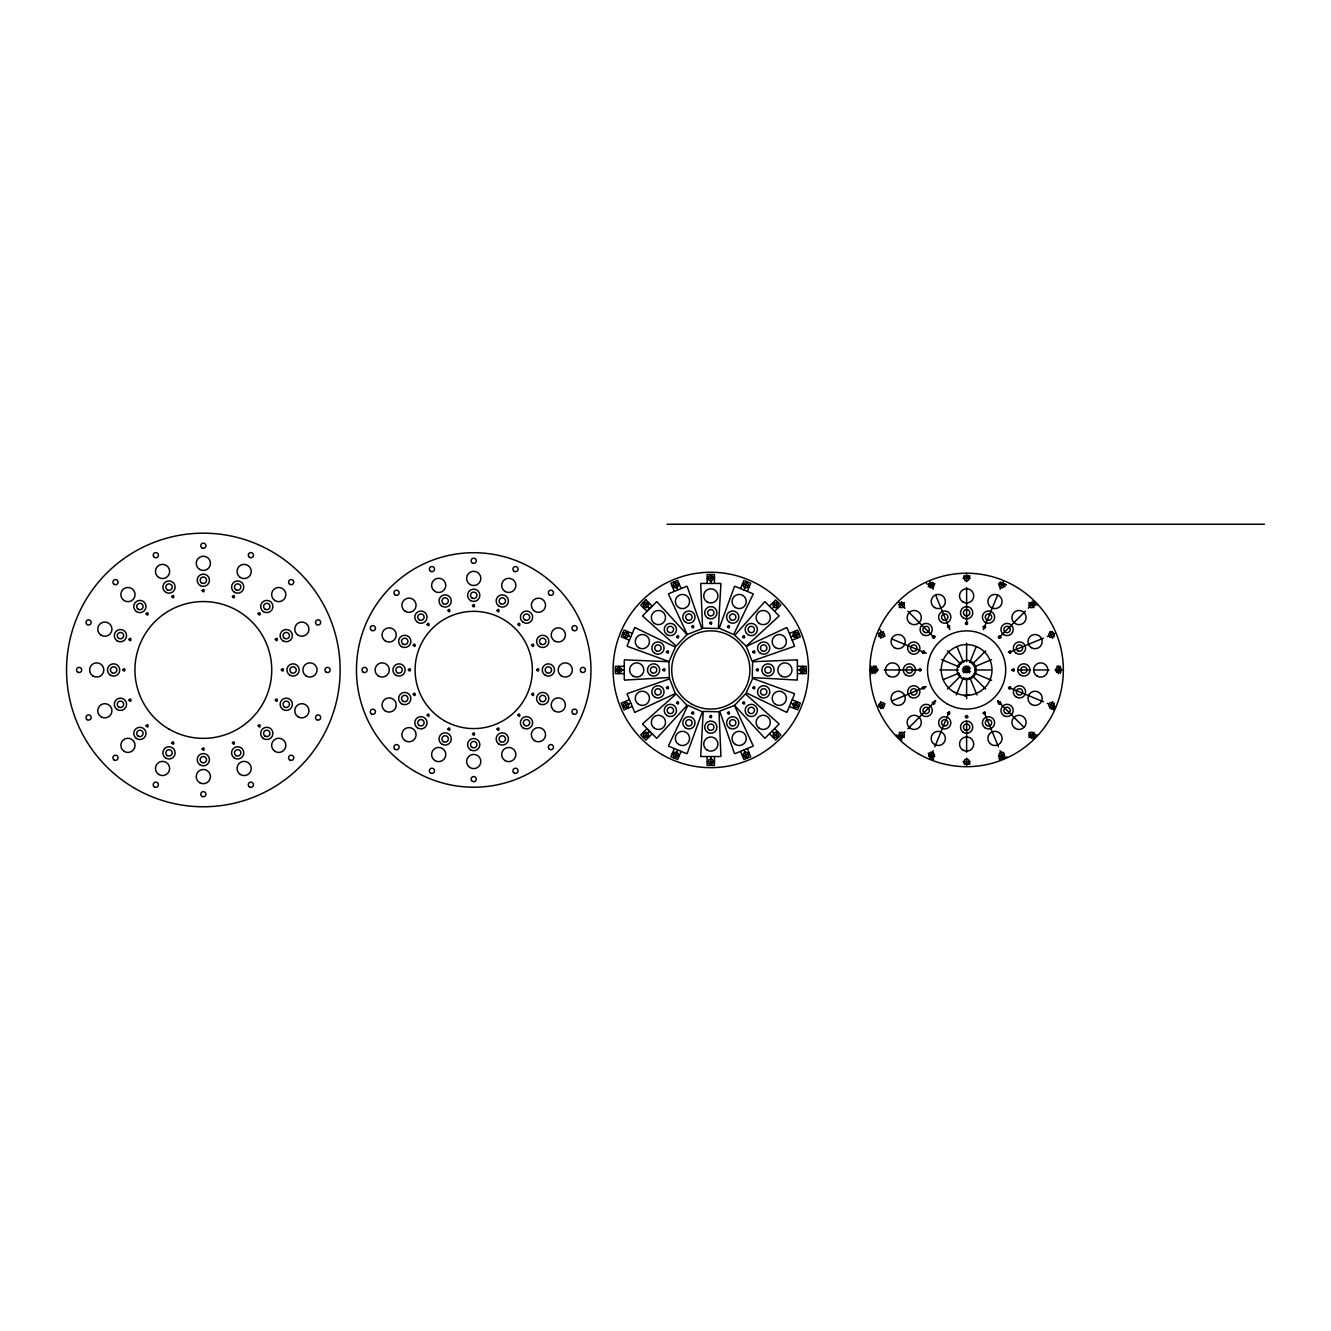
<?xml version="1.0" encoding="UTF-8"?>
<svg xmlns="http://www.w3.org/2000/svg" width="1331" height="1331" viewBox="0 0 1331 1331"><rect width="100%" height="100%" fill="white"/><g stroke="black" fill="none" stroke-linecap="round" stroke-linejoin="round"><path stroke-width="1.5" d="M872.803 667.546L872.82 672.87M627.101 694.017L634.621 712.135M1060.424 672.87L1060.441 667.546M700.705 755.991L703.25 711.403L719.039 711.819L720.92 755.991M720.92 583.926L718.374 628.531L702.602 628.116L700.705 583.926M794.524 645.868L787.037 627.799M934.811 700.772L935.011 701.72M642.69 615.704L656.549 601.828M778.951 724.214L765.142 738.073M1010.911 652.556L1010.911 651.624M734.396 586.605L719.239 628.215L733.647 634.571L753.08 594.341M687.229 753.313L702.385 711.769L687.977 705.347L668.545 745.576M1054.235 703.617L1052.172 708.541M879.192 635.869L881.072 631.376M624.688 638.248L627.483 631.493M674.251 748.671L670.924 756.74L677.662 759.535L681.006 751.466M740.618 588.452L743.962 580.399L750.717 583.194L747.373 591.263M674.285 758.138L677.629 750.068M743.996 589.866L747.34 581.797M794.141 708.425L796.936 701.687M880.506 638.248L883.302 631.493M933.214 750.617L930.036 758.287L933.63 759.785M934.811 746.774L949.119 712.201M956.29 694.932L963.444 677.645M965.824 671.889L968.219 666.116M969.8 662.289L976.172 646.916M983.326 629.63L997.634 595.073M1000.03 589.317L1003.208 581.63M1049.943 708.425L1052.738 701.687M1053.403 709.856L1054.801 706.478M985.522 627.483L985.506 626.102M624.272 660.159L624.272 679.775M797.352 679.775L797.369 660.176M634.621 627.783L627.101 645.901M668.628 593.759L686.763 586.256M752.98 746.192L734.978 753.679M764.493 601.978L734.762 635.32L746.225 646.184L778.801 616.27M657.131 737.94L687.029 705.363L676.165 693.917L642.84 723.648M1035.002 734.23L1031.242 738.023M899.24 604.64L901.653 602.244M643.389 607.701L648.546 602.527M769.534 606.071L775.707 599.898L780.881 605.056L774.709 611.245M643.322 737.441L649.511 731.268M772.13 608.65L778.302 602.477M899.19 607.701L904.365 602.527M773.078 737.391L778.236 732.216M899.024 737.574L904.897 731.684M907.842 728.756L935.76 700.821M947.522 689.075L960.749 675.849M963.677 672.904L969.567 667.031M972.495 664.086L985.722 650.859M998.949 637.632L1025.402 611.179M1028.347 608.234L1034.22 602.361M1028.88 737.391L1034.054 732.216M1032.856 738.938L1036.965 734.828M787.037 712.118L794.524 694.083M919.355 668.861L921.119 670.225L920.486 668.861M701.004 583.427L720.62 583.427M720.587 756.524L701.088 756.54M786.421 627.7L746.292 646.4L751.998 661.091L794.158 646.384M635.203 712.218L675.299 693.567L669.643 678.843L627.467 693.551M928.489 584.209L932.964 582.362M1004.306 755.908L998.915 758.071A93.852 93.852 0 0 0 1004.639 755.758M672.338 586.638L679.093 583.843M629.313 699.773L621.244 703.101L624.039 709.856L632.109 706.511M789.516 633.406L797.585 630.062L800.38 636.817L792.311 640.161M622.642 706.478L630.711 703.151M790.913 636.784L798.983 633.44M928.156 586.638L934.911 583.843M742.532 756.091L749.286 753.296M878.294 706.545L884.982 703.783M891.737 700.988L926.293 686.663M943.579 679.509L958.936 673.137M962.779 671.556L970.465 668.378M974.309 666.781L991.578 659.627M1008.865 652.456L1043.437 638.148M1047.264 636.551L1054.951 633.373M998.333 756.091L1003.408 753.995M1006.802 756.807L999.631 759.785L999.265 758.92M734.862 586.256L752.997 593.759M686.663 753.679L668.661 746.192M796.853 659.86L752.664 661.74L752.248 677.529L796.853 680.074M624.788 680.074L669.377 677.529L668.911 661.723L624.788 659.86M969.534 763.761L964.21 763.778M964.21 576.14L969.534 576.157M667.031 524.248L1264.45 524.248M707.16 578.253L714.464 578.253M962.962 578.253L970.282 578.253M624.106 666.315L615.371 666.315L615.371 673.619L624.106 673.619M797.519 666.315L806.253 666.315L806.253 673.619L797.519 673.619M872.936 666.315L876.43 666.315M1056.814 666.315L1060.308 666.315M615.371 669.959L624.106 669.959M797.519 669.959L806.253 669.959M869.892 669.959L878.244 669.959M884.3 669.959L921.351 669.959M939.869 669.959L958.387 669.959M962.513 669.959L968.685 669.959M974.858 669.959L991.312 669.959M1018.082 669.959L1030.427 669.959M1034.536 669.959L1048.944 669.959M1055.001 669.959L1062.055 669.959M707.16 761.665L714.464 761.665M962.962 761.665L970.282 761.665M997.618 701.853L998.45 700.821M765.075 601.828L778.951 615.704M656.532 738.089L642.69 724.214M794.158 693.551L752.68 678.394L746.209 692.802L786.421 712.218M627.467 646.384L669.011 661.54L675.416 647.116L635.203 627.7M933.88 757.905L928.489 755.709A93.852 93.852 0 0 0 933.33 757.705M1000.28 582.362L1005.654 584.608M998.333 583.843L1005.088 586.638M879.774 629.779L880.64 630.145M878.294 633.373L884.982 636.151M891.737 638.947L926.293 653.255M941.666 659.627L958.936 666.781M962.779 668.378L970.465 671.556M974.309 673.137L991.578 680.307M1008.865 687.462L1043.437 701.77M1047.264 703.367L1054.951 706.545M742.532 583.843L749.286 586.638M928.156 753.296L934.911 756.091M632.109 633.406L624.039 630.062L621.244 636.817L629.313 640.161M792.311 699.773L800.38 703.101L797.585 709.856L789.516 706.511M622.642 633.44L630.711 636.784M790.913 703.151L798.983 706.478M672.338 753.296L679.093 756.091M934.329 635.952L934.828 637.017L934.545 636.151M778.801 723.648L745.46 693.917L734.596 705.363L764.493 737.94M642.84 616.27L676.165 646.001L687.062 634.621L657.131 601.978M902.002 738.023L899.24 735.278M1031.592 602.244L1035.002 605.688M1032.856 600.98L1036.965 605.106M1028.88 602.527L1034.054 607.701M899.024 602.361L904.897 608.234M907.842 611.179L934.295 637.632M947.522 650.859L960.749 664.086M963.677 667.031L969.567 672.904M972.495 675.849L985.722 689.075M997.485 700.821L1023.938 727.275M1029.113 732.449L1034.22 737.574M773.078 602.527L778.236 607.701M899.19 732.216L904.365 737.391M896.279 734.828L901.769 740.319M774.709 728.689L780.881 734.862L775.707 740.036L769.534 733.863M643.322 602.477L649.511 608.65M772.13 731.268L778.302 737.441M643.389 732.216L648.546 737.391M753.08 745.576L734.429 705.48L719.688 711.137L734.396 753.313M668.545 594.341L687.212 634.438L701.936 628.781L687.229 586.605M881.072 708.541L879.192 704.066M1049.943 631.493L1052.738 638.248M930.036 581.63L933.214 589.317M935.61 595.073L949.918 629.63M957.072 646.916L963.444 662.289M965.025 666.116L967.421 671.889M969.8 677.645L976.971 694.932M984.125 712.201L998.433 746.774M1000.03 750.617L1003.208 758.287M926.443 583.111L926.809 583.976M880.506 701.687L883.302 708.425M794.141 631.493L796.936 638.248M681.006 588.452L677.662 580.399L670.924 583.194L674.251 591.263M747.373 748.671L750.717 756.74L743.962 759.535L740.618 751.466M674.285 581.797L677.629 589.866M743.996 750.068L747.34 758.138M624.688 701.687L627.483 708.425M1053.886 635.419L1052.172 631.376A93.852 93.852 0 0 1 1053.886 635.419L1054.402 636.767M1058.328 666.315L1058.328 673.619M966.622 573.228L966.622 581.597M966.622 587.42L966.622 624.688M966.622 643.206L966.622 661.723M966.622 665.849L966.622 672.022M966.622 680.257L966.622 698.792M966.622 721.419L966.622 752.281M966.622 758.337L966.622 765.392M874.916 666.315L874.916 673.619M871.189 668.129L871.189 671.789M871.006 666.082L871.006 673.852M802.526 666.315L802.526 673.619M714.464 583.261L714.464 574.526L707.16 574.526L707.16 583.261M714.464 756.674L714.464 765.392L707.16 765.392L707.16 756.674M710.821 574.526L710.821 583.261M710.821 756.674L710.821 765.392M619.115 666.315L619.115 673.619M1060.424 667.147A93.852 93.852 0 0 1 1060.408 673.336M1054.368 703.25A93.852 93.852 0 0 1 1051.773 709.44M1034.952 734.296A93.852 93.852 0 0 1 1031.409 737.873M970 763.744A93.852 93.852 0 0 1 964.409 763.778M902.285 738.289A93.852 93.852 0 0 1 898.724 734.745M881.039 708.458A93.852 93.852 0 0 1 879.358 704.515M872.837 673.336A93.852 93.852 0 0 1 872.803 667.746M878.876 636.667A93.852 93.852 0 0 1 880.823 631.942M899.457 604.407A93.852 93.852 0 0 1 901.836 602.061M928.123 584.376A93.852 93.852 0 0 1 932.083 582.712M963.81 576.157A93.852 93.852 0 0 1 970 576.173M999.914 582.213A93.852 93.852 0 0 1 1006.352 584.941M1032.174 602.793A93.852 93.852 0 0 1 1034.52 605.189M969.65 661.856A8.652 8.652 0 0 1 974.725 672.987A8.652 8.652 0 0 1 963.594 678.078M960.5 676.081A8.652 8.652 0 0 1 958.52 672.987M958.32 667.53A8.652 8.652 0 0 1 964.176 661.657M922.25 687.728C923.165 690.589 927.008 686.879 922.566 688.676C922.25 685.482 926.975 687.129 922.25 687.728M947.522 626.701C949.136 628.947 951.399 627.134 947.556 627.117C948.753 624.439 951.715 626.651 947.539 626.585M983.276 713.017C984.89 715.246 987.153 713.433 983.31 713.416C984.507 710.754 987.486 713 983.293 712.884M1008.549 651.99L1010.545 653.055L1008.549 652.223L1010.362 651.009L1008.549 651.99M122.885 669.876C125.846 673.985 125.33 665.683 122.901 669.792M146.094 613.857C148.822 618.066 148.673 609.698 146.094 613.857M146.094 725.894C149.205 729.937 148.34 721.568 146.094 725.894M202.112 590.648C204.891 594.807 204.691 586.505 202.129 590.565M202.112 749.103C205.107 753.196 204.492 744.911 202.129 749.02M258.131 613.857C261.142 617.95 260.477 609.565 258.131 613.857M258.131 725.894C261.026 729.97 260.51 721.901 258.164 725.728M281.34 669.876C284.302 673.985 283.736 665.7 281.357 669.792M408.334 669.876C411.163 673.968 411.013 665.733 408.351 669.792M427.135 624.505C430.246 628.598 429.098 620.279 427.135 624.505M427.135 715.246C430.096 719.322 429.381 711.137 427.135 715.146M472.488 605.721C475.283 609.897 475.034 601.446 472.488 605.721M472.488 734.03C475.084 738.289 475.35 729.771 472.488 734.03M517.859 624.505C521.12 628.465 519.872 620.246 517.859 624.505M517.859 715.246C520.887 719.339 520.105 711.037 517.859 715.146M536.643 669.876C539.321 674.002 539.537 665.799 536.659 669.792M662.871 669.876C665.633 673.985 665.7 665.683 662.888 669.792M676.564 636.85C679.06 641.043 679.642 632.724 676.564 636.767M676.564 702.901C679.775 706.861 678.694 698.609 676.564 702.901M709.589 623.174C712.384 627.217 712.318 619.131 709.606 622.991M709.589 716.577C712.218 720.836 712.335 712.318 709.589 716.577M742.615 636.85C745.543 640.96 744.944 632.707 742.615 636.767M742.615 702.901C745.476 707.027 744.927 698.842 742.615 702.901M756.291 669.876C759.119 673.968 758.986 665.75 756.307 669.792M918.689 669.876C921.601 672.288 920.187 670.475 918.689 669.792M932.365 636.85L933.513 638.165L934.811 637.116L932.615 637.665L933.763 635.719L932.382 636.767M932.365 702.901C933.464 705.796 937.091 701.703 932.815 703.933C931.683 700.672 937.423 702.136 932.365 702.868M965.391 623.174C966.572 625.77 969.933 622.592 965.674 624.023C965.258 620.762 970.332 622.775 965.424 622.991M965.391 716.577C966.123 720.437 969.317 714.115 967.404 717.625C962.113 717.143 970.648 713.532 965.391 716.56M998.416 636.85C998.915 640.527 1002.26 634.854 1000.579 637.749C994.773 637.532 1004.007 633.839 998.433 636.767M998.416 702.901C999.282 706.778 1002.592 700.189 1000.147 704.116C995.255 702.835 1003.907 700.189 998.433 702.868M1012.109 669.876C1013.44 672.438 1016.535 669.493 1012.242 670.525C1012.725 667.447 1016.734 669.693 1012.109 669.792M922.25 651.94C922.716 655.401 927.075 650.177 923.248 653.305C920.32 650.243 927.907 650.709 922.25 651.94M947.522 712.967C948.487 715.812 952.214 712.168 947.888 713.998C947.04 710.687 952.613 712.518 947.539 712.85M983.276 626.668L983.942 627.916L985.389 627.666L983.31 627.117L985.04 625.703L983.293 626.552M1008.549 687.694C1009.397 690.589 1013.324 686.946 1008.881 688.676C1008.482 685.432 1013.39 687.212 1008.549 687.694M128.924 639.512C131.719 643.705 131.536 635.419 128.941 639.429M128.924 700.156C131.686 704.365 131.619 695.963 128.924 700.156M171.799 596.637C174.81 600.747 174.111 592.461 171.799 596.637M171.799 743.031C174.81 747.14 174.111 738.855 171.799 743.031M232.443 596.637C235.304 600.863 234.788 592.461 232.443 596.637M232.443 743.031C235.337 747.257 234.722 738.855 232.443 743.031M275.317 639.512C278.029 643.705 278.096 635.419 275.334 639.429M275.317 700.156C278.246 704.332 277.713 696.013 275.317 700.156M413.226 645.285C416.104 649.495 415.538 641.076 413.226 645.285M413.226 694.383C416.187 698.559 415.455 690.09 413.226 694.383M447.948 610.563C450.876 614.772 450.128 606.337 447.948 610.563M447.948 729.105C450.876 733.314 450.128 724.879 447.948 729.105M497.045 610.563C500.023 614.706 499.291 606.42 497.045 610.563M497.045 729.105C500.023 733.248 499.291 724.962 497.045 729.105M531.768 645.285C534.646 649.495 534.08 641.076 531.768 645.285M531.768 694.383C534.729 698.559 533.997 690.09 531.768 694.383M666.432 651.957C669.16 656.166 669.21 647.731 666.432 651.957M666.432 687.711C669.094 691.92 669.26 683.585 666.432 687.711M691.721 626.685C694.599 630.827 694.083 622.559 691.721 626.585M691.721 712.983C694.599 717.143 694.083 708.857 691.721 712.9M727.458 626.685C730.17 630.877 730.087 622.625 727.475 626.585M727.458 712.983C730.17 717.176 730.087 708.941 727.475 712.9M752.747 651.957C755.476 656.166 755.526 647.731 752.747 651.957M752.747 687.711C755.409 691.92 755.559 683.585 752.747 687.711M645.918 599.898L640.743 605.056L646.916 611.245L652.09 606.071L645.918 599.898M646.916 728.689L640.743 734.862L645.918 740.036L652.09 733.863L646.916 728.689M968.635 694.965L964.609 695.73L968.635 694.965M918.257 753.729A96.73 96.73 0 0 0 1063.353 669.959A96.73 96.73 0 0 0 918.257 586.189A96.73 96.73 0 0 0 918.257 753.729M1004.007 715.745A6.156 6.156 0 0 0 1013.24 710.421A6.156 6.156 0 0 0 1004.007 705.081A6.156 6.156 0 0 0 1004.007 715.745M1015.037 728.257A7.121 7.121 0 0 0 1026.118 722.866A7.121 7.121 0 0 0 1015.902 715.962A7.121 7.121 0 0 0 1015.037 728.257M1030.177 737.058A2.595 2.595 0 0 0 1034.071 734.812A2.595 2.595 0 0 0 1030.177 732.566A2.595 2.595 0 0 0 1030.177 737.058M1005.271 713.083A3.211 3.211 0 0 0 1010.279 710.654A3.211 3.211 0 0 0 1005.67 707.526A3.211 3.211 0 0 0 1005.271 713.083M1016.318 697.145A6.156 6.156 0 0 0 1025.635 691.954A6.156 6.156 0 0 0 1016.485 686.48A6.156 6.156 0 0 0 1016.318 697.145M1031.425 704.432A7.121 7.121 0 0 0 1042.19 698.426A7.121 7.121 0 0 0 1031.625 692.103A7.121 7.121 0 0 0 1031.425 704.432M1050.009 707.277A2.595 2.595 0 0 0 1053.936 705.097A2.595 2.595 0 0 0 1050.092 702.785A2.595 2.595 0 0 0 1050.009 707.277M1017.832 694.616A3.211 3.211 0 0 0 1022.69 691.904A3.211 3.211 0 0 0 1017.916 689.059A3.211 3.211 0 0 0 1017.832 694.616M1020.761 675.299A6.156 6.156 0 0 0 1029.994 669.959A6.156 6.156 0 0 0 1020.761 664.635A6.156 6.156 0 0 0 1020.761 675.299M1037.165 676.131A7.121 7.121 0 0 0 1047.846 669.959A7.121 7.121 0 0 0 1037.165 663.803A7.121 7.121 0 0 0 1037.165 676.131M1057.03 672.205A2.595 2.595 0 0 0 1060.923 669.959A2.595 2.595 0 0 0 1057.03 667.713A2.595 2.595 0 0 0 1057.03 672.205M1022.225 672.737A3.211 3.211 0 0 0 1027.05 669.959A3.211 3.211 0 0 0 1022.225 667.18A3.211 3.211 0 0 0 1022.225 672.737M1016.218 653.288A6.156 6.156 0 0 0 1025.635 648.28A6.156 6.156 0 0 0 1016.601 642.623A6.156 6.156 0 0 0 1016.218 653.288M1031.309 647.631A7.121 7.121 0 0 0 1042.19 641.858A7.121 7.121 0 0 0 1031.741 635.32A7.121 7.121 0 0 0 1031.309 647.631M1049.976 637.067A2.595 2.595 0 0 0 1053.936 634.954A2.595 2.595 0 0 0 1050.126 632.574A2.595 2.595 0 0 0 1049.976 637.067M1017.782 650.792A3.211 3.211 0 0 0 1022.69 648.18A3.211 3.211 0 0 0 1017.982 645.236A3.211 3.211 0 0 0 1017.782 650.792M1003.624 634.604A6.156 6.156 0 0 0 1013.224 629.946A6.156 6.156 0 0 0 1004.389 623.973A6.156 6.156 0 0 0 1003.624 634.604M1015.037 623.457A7.121 7.121 0 0 0 1026.118 618.066A7.121 7.121 0 0 0 1015.902 611.162A7.121 7.121 0 0 0 1015.037 623.457M1030.011 607.269A2.595 2.595 0 0 0 1034.054 605.306A2.595 2.595 0 0 0 1030.327 602.777A2.595 2.595 0 0 0 1030.011 607.269M1005.271 632.158A3.211 3.211 0 0 0 1010.279 629.729A3.211 3.211 0 0 0 1005.67 626.618A3.211 3.211 0 0 0 1005.271 632.158M941.466 622.326A6.156 6.156 0 0 0 950.883 617.318A6.156 6.156 0 0 0 941.849 611.661A6.156 6.156 0 0 0 941.466 622.326M934.495 607.535A7.121 7.121 0 0 0 945.376 601.762A7.121 7.121 0 0 0 934.928 595.223A7.121 7.121 0 0 0 934.495 607.535M930.153 587.437A2.595 2.595 0 0 0 934.129 585.324A2.595 2.595 0 0 0 930.319 582.945A2.595 2.595 0 0 0 930.153 587.437M943.03 619.83A3.211 3.211 0 0 0 947.938 617.218A3.211 3.211 0 0 0 943.23 614.273A3.211 3.211 0 0 0 943.03 619.83M922.716 634.604A6.156 6.156 0 0 0 932.299 629.946A6.156 6.156 0 0 0 923.481 623.973A6.156 6.156 0 0 0 922.716 634.604M910.238 623.457A7.121 7.121 0 0 0 921.318 618.066A7.121 7.121 0 0 0 911.119 611.162A7.121 7.121 0 0 0 910.238 623.457M900.322 607.269A2.595 2.595 0 0 0 904.365 605.306A2.595 2.595 0 0 0 900.638 602.777A2.595 2.595 0 0 0 900.322 607.269M924.563 632.292A3.211 3.211 0 0 0 929.371 629.513A3.211 3.211 0 0 0 924.563 626.718A3.211 3.211 0 0 0 924.563 632.292M910.604 653.355A6.156 6.156 0 0 0 919.921 648.164A6.156 6.156 0 0 0 910.77 642.69A6.156 6.156 0 0 0 910.604 653.355M894.515 647.715A7.121 7.121 0 0 0 905.28 641.725A7.121 7.121 0 0 0 894.698 635.386A7.121 7.121 0 0 0 894.515 647.715M880.556 637.1A2.595 2.595 0 0 0 884.499 634.904A2.595 2.595 0 0 0 880.64 632.608A2.595 2.595 0 0 0 880.556 637.1M912.118 650.826A3.211 3.211 0 0 0 916.976 648.114A3.211 3.211 0 0 0 912.201 645.269A3.211 3.211 0 0 0 912.118 650.826M905.962 675.067A6.156 6.156 0 0 0 915.545 670.408A6.156 6.156 0 0 0 906.727 664.419A6.156 6.156 0 0 0 905.962 675.067M888.958 676.131A7.121 7.121 0 0 0 899.64 669.959A7.121 7.121 0 0 0 888.958 663.803A7.121 7.121 0 0 0 888.958 676.131M873.618 672.205A2.595 2.595 0 0 0 877.512 669.959A2.595 2.595 0 0 0 873.618 667.713A2.595 2.595 0 0 0 873.618 672.205M907.809 672.737A3.211 3.211 0 0 0 912.617 669.959A3.211 3.211 0 0 0 907.809 667.18A3.211 3.211 0 0 0 907.809 672.737M910.504 697.078A6.156 6.156 0 0 0 919.921 692.07A6.156 6.156 0 0 0 910.886 686.413A6.156 6.156 0 0 0 910.504 697.078M894.382 704.349A7.121 7.121 0 0 0 905.28 698.575A7.121 7.121 0 0 0 894.831 692.037A7.121 7.121 0 0 0 894.382 704.349M880.407 707.194A2.595 2.595 0 0 0 884.483 705.28A2.595 2.595 0 0 0 880.789 702.701A2.595 2.595 0 0 0 880.407 707.194M912.051 694.582A3.211 3.211 0 0 0 916.976 691.97A3.211 3.211 0 0 0 912.251 689.025A3.211 3.211 0 0 0 912.051 694.582M922.716 715.512A6.156 6.156 0 0 0 932.299 710.854A6.156 6.156 0 0 0 923.481 704.881A6.156 6.156 0 0 0 922.716 715.512M910.238 728.257A7.121 7.121 0 0 0 921.318 722.866A7.121 7.121 0 0 0 911.119 715.962A7.121 7.121 0 0 0 910.238 728.257M900.322 736.958A2.595 2.595 0 0 0 904.365 734.995A2.595 2.595 0 0 0 900.638 732.466A2.595 2.595 0 0 0 900.322 736.958M924.363 713.083A3.211 3.211 0 0 0 929.371 710.654A3.211 3.211 0 0 0 924.762 707.526A3.211 3.211 0 0 0 924.363 713.083M941.566 728.107A6.156 6.156 0 0 0 950.883 722.916A6.156 6.156 0 0 0 941.732 717.442A6.156 6.156 0 0 0 941.566 728.107M934.612 744.528A7.121 7.121 0 0 0 945.376 738.539A7.121 7.121 0 0 0 934.811 732.2A7.121 7.121 0 0 0 934.612 744.528M930.203 756.923A2.595 2.595 0 0 0 934.129 754.727A2.595 2.595 0 0 0 930.269 752.414A2.595 2.595 0 0 0 930.203 756.923M943.08 725.578A3.211 3.211 0 0 0 947.938 722.866A3.211 3.211 0 0 0 943.163 720.021A3.211 3.211 0 0 0 943.08 725.578M963.178 732.266A6.156 6.156 0 0 0 972.761 727.608A6.156 6.156 0 0 0 963.927 721.635A6.156 6.156 0 0 0 963.178 732.266M963.062 750.218A7.121 7.121 0 0 0 973.743 744.062A7.121 7.121 0 0 0 963.062 737.906A7.121 7.121 0 0 0 963.062 750.218M965.324 763.911A2.595 2.595 0 0 0 969.218 761.665A2.595 2.595 0 0 0 965.324 759.419A2.595 2.595 0 0 0 965.324 763.911M965.025 729.954A3.211 3.211 0 0 0 969.833 727.175A3.211 3.211 0 0 0 965.025 724.397A3.211 3.211 0 0 0 965.025 729.954M985.256 728.04A6.156 6.156 0 0 0 994.673 723.049A6.156 6.156 0 0 0 985.639 717.392A6.156 6.156 0 0 0 985.256 728.04M991.196 744.462A7.121 7.121 0 0 0 1002.093 738.672A7.121 7.121 0 0 0 991.645 732.133A7.121 7.121 0 0 0 991.196 744.462M1000.23 756.823A2.595 2.595 0 0 0 1004.306 754.91A2.595 2.595 0 0 0 1000.613 752.331A2.595 2.595 0 0 0 1000.23 756.823M986.82 725.545A3.211 3.211 0 0 0 991.728 722.933A3.211 3.211 0 0 0 987.02 719.988A3.211 3.211 0 0 0 986.82 725.545M985.356 622.392A6.156 6.156 0 0 0 994.673 617.201A6.156 6.156 0 0 0 985.522 611.728A6.156 6.156 0 0 0 985.356 622.392M991.329 607.601A7.121 7.121 0 0 0 1002.093 601.612A7.121 7.121 0 0 0 991.512 595.29A7.121 7.121 0 0 0 991.329 607.601M1000.38 587.47A2.595 2.595 0 0 0 1004.306 585.274A2.595 2.595 0 0 0 1000.446 582.961A2.595 2.595 0 0 0 1000.38 587.47M986.87 619.863A3.211 3.211 0 0 0 991.728 617.151A3.211 3.211 0 0 0 986.953 614.29A3.211 3.211 0 0 0 986.87 619.863M963.544 618.083A6.156 6.156 0 0 0 972.778 612.742A6.156 6.156 0 0 0 963.544 607.418A6.156 6.156 0 0 0 963.544 618.083M963.062 602.028A7.121 7.121 0 0 0 973.743 595.855A7.121 7.121 0 0 0 963.062 589.7A7.121 7.121 0 0 0 963.062 602.028M965.324 580.499A2.595 2.595 0 0 0 969.218 578.253A2.595 2.595 0 0 0 965.324 576.007A2.595 2.595 0 0 0 965.324 580.499M965.025 615.538A3.211 3.211 0 0 0 969.833 612.742A3.211 3.211 0 0 0 965.025 609.964A3.211 3.211 0 0 0 965.025 615.538M947.073 703.816A39.081 39.081 0 0 0 1005.704 669.959A39.081 39.081 0 0 0 947.073 636.118A39.081 39.081 0 0 0 947.073 703.816M965.274 672.288A2.695 2.695 0 0 0 969.317 669.959A2.695 2.695 0 0 0 965.274 667.63A2.695 2.695 0 0 0 965.274 672.288M953.928 691.954A25.389 25.389 0 0 0 992.011 669.959A25.389 25.389 0 0 0 953.928 647.981A25.389 25.389 0 0 0 953.928 691.954M961.814 678.294A9.616 9.616 0 0 0 976.239 669.959A9.616 9.616 0 0 0 961.814 661.64A9.616 9.616 0 0 0 961.814 678.294M729.438 622.326A6.156 6.156 0 0 0 738.855 617.318A6.156 6.156 0 0 0 729.821 611.661A6.156 6.156 0 0 0 729.438 622.326M735.394 607.535A7.121 7.121 0 0 0 746.275 601.762A7.121 7.121 0 0 0 735.827 595.223A7.121 7.121 0 0 0 735.394 607.535M744.528 587.437A2.595 2.595 0 0 0 748.504 585.324A2.595 2.595 0 0 0 744.695 582.945A2.595 2.595 0 0 0 744.528 587.437M731.002 619.83A3.211 3.211 0 0 0 735.927 617.218A3.211 3.211 0 0 0 731.201 614.273A3.211 3.211 0 0 0 731.002 619.83M729.438 728.04A6.156 6.156 0 0 0 738.855 723.049A6.156 6.156 0 0 0 729.821 717.392A6.156 6.156 0 0 0 729.438 728.04M735.394 744.462A7.121 7.121 0 0 0 746.275 738.672A7.121 7.121 0 0 0 735.827 732.133A7.121 7.121 0 0 0 735.394 744.462M744.528 756.89A2.595 2.595 0 0 0 748.504 754.777A2.595 2.595 0 0 0 744.695 752.398A2.595 2.595 0 0 0 744.528 756.89M731.002 725.545A3.211 3.211 0 0 0 735.927 722.933A3.211 3.211 0 0 0 731.201 719.988A3.211 3.211 0 0 0 731.002 725.545M707.743 732.499A6.156 6.156 0 0 0 716.976 727.175A6.156 6.156 0 0 0 707.743 721.851A6.156 6.156 0 0 0 707.743 732.499M707.26 750.218A7.121 7.121 0 0 0 717.925 744.062A7.121 7.121 0 0 0 707.26 737.906A7.121 7.121 0 0 0 707.26 750.218M709.356 763.811A2.595 2.595 0 0 0 713.399 761.848A2.595 2.595 0 0 0 709.673 759.336A2.595 2.595 0 0 0 709.356 763.811M709.007 729.837A3.211 3.211 0 0 0 714.015 727.408A3.211 3.211 0 0 0 709.406 724.28A3.211 3.211 0 0 0 709.007 729.837M685.648 728.04A6.156 6.156 0 0 0 695.065 723.049A6.156 6.156 0 0 0 686.031 717.392A6.156 6.156 0 0 0 685.648 728.04M678.677 744.462A7.121 7.121 0 0 0 689.574 738.672A7.121 7.121 0 0 0 679.126 732.133A7.121 7.121 0 0 0 678.677 744.462M674.335 756.89A2.595 2.595 0 0 0 678.311 754.777A2.595 2.595 0 0 0 674.501 752.398A2.595 2.595 0 0 0 674.335 756.89M687.212 725.545A3.211 3.211 0 0 0 692.137 722.933A3.211 3.211 0 0 0 687.412 719.988A3.211 3.211 0 0 0 687.212 725.545M666.914 715.512A6.156 6.156 0 0 0 676.497 710.854A6.156 6.156 0 0 0 667.663 704.881A6.156 6.156 0 0 0 666.914 715.512M654.436 728.257A7.121 7.121 0 0 0 665.517 722.866A7.121 7.121 0 0 0 655.301 715.962A7.121 7.121 0 0 0 654.436 728.257M644.52 736.958A2.595 2.595 0 0 0 648.563 734.995A2.595 2.595 0 0 0 644.836 732.466A2.595 2.595 0 0 0 644.52 736.958M668.561 713.083A3.211 3.211 0 0 0 673.569 710.654A3.211 3.211 0 0 0 668.961 707.526A3.211 3.211 0 0 0 668.561 713.083M654.686 697.078A6.156 6.156 0 0 0 664.102 692.07A6.156 6.156 0 0 0 655.068 686.413A6.156 6.156 0 0 0 654.686 697.078M638.581 704.349A7.121 7.121 0 0 0 649.461 698.575A7.121 7.121 0 0 0 639.013 692.037A7.121 7.121 0 0 0 638.581 704.349M624.705 707.26A2.595 2.595 0 0 0 628.681 705.147A2.595 2.595 0 0 0 624.871 702.768A2.595 2.595 0 0 0 624.705 707.26M656.25 694.582A3.211 3.211 0 0 0 661.158 691.97A3.211 3.211 0 0 0 656.449 689.025A3.211 3.211 0 0 0 656.25 694.582M650.526 675.299A6.156 6.156 0 0 0 659.76 669.959A6.156 6.156 0 0 0 650.526 664.635A6.156 6.156 0 0 0 650.526 675.299M633.157 676.131A7.121 7.121 0 0 0 643.838 669.959A7.121 7.121 0 0 0 633.157 663.803A7.121 7.121 0 0 0 633.157 676.131M617.817 672.205A2.595 2.595 0 0 0 621.71 669.959A2.595 2.595 0 0 0 617.817 667.713A2.595 2.595 0 0 0 617.817 672.205M651.99 672.737A3.211 3.211 0 0 0 656.815 669.959A3.211 3.211 0 0 0 651.99 667.18A3.211 3.211 0 0 0 651.99 672.737M654.686 653.288A6.156 6.156 0 0 0 664.102 648.28A6.156 6.156 0 0 0 655.068 642.623A6.156 6.156 0 0 0 654.686 653.288M638.581 647.631A7.121 7.121 0 0 0 649.461 641.858A7.121 7.121 0 0 0 639.013 635.32A7.121 7.121 0 0 0 638.581 647.631M624.705 637.067A2.595 2.595 0 0 0 628.681 634.954A2.595 2.595 0 0 0 624.871 632.574A2.595 2.595 0 0 0 624.705 637.067M656.25 650.792A3.211 3.211 0 0 0 661.158 648.18A3.211 3.211 0 0 0 656.449 645.236A3.211 3.211 0 0 0 656.25 650.792M666.914 634.604A6.156 6.156 0 0 0 676.497 629.946A6.156 6.156 0 0 0 667.663 623.973A6.156 6.156 0 0 0 666.914 634.604M654.436 623.457A7.121 7.121 0 0 0 665.517 618.066A7.121 7.121 0 0 0 655.301 611.162A7.121 7.121 0 0 0 654.436 623.457M644.52 607.269A2.595 2.595 0 0 0 648.563 605.306A2.595 2.595 0 0 0 644.836 602.777A2.595 2.595 0 0 0 644.52 607.269M668.561 632.158A3.211 3.211 0 0 0 673.569 629.729A3.211 3.211 0 0 0 668.961 626.618A3.211 3.211 0 0 0 668.561 632.158M685.648 622.326A6.156 6.156 0 0 0 695.065 617.318A6.156 6.156 0 0 0 686.031 611.661A6.156 6.156 0 0 0 685.648 622.326M678.677 607.535A7.121 7.121 0 0 0 689.574 601.762A7.121 7.121 0 0 0 679.126 595.223A7.121 7.121 0 0 0 678.677 607.535M674.335 587.437A2.595 2.595 0 0 0 678.311 585.324A2.595 2.595 0 0 0 674.501 582.945A2.595 2.595 0 0 0 674.335 587.437M687.212 619.83A3.211 3.211 0 0 0 692.137 617.218A3.211 3.211 0 0 0 687.412 614.273A3.211 3.211 0 0 0 687.212 619.83M707.743 618.083A6.156 6.156 0 0 0 716.976 612.742A6.156 6.156 0 0 0 707.743 607.418A6.156 6.156 0 0 0 707.743 618.083M706.828 601.762A7.121 7.121 0 0 0 717.908 596.371A7.121 7.121 0 0 0 707.709 589.467A7.121 7.121 0 0 0 706.828 601.762M709.523 580.499A2.595 2.595 0 0 0 713.416 578.253A2.595 2.595 0 0 0 709.523 576.007A2.595 2.595 0 0 0 709.523 580.499M709.007 615.404A3.211 3.211 0 0 0 714.015 612.975A3.211 3.211 0 0 0 709.406 609.864A3.211 3.211 0 0 0 709.007 615.404M661.956 754.577A97.712 97.712 0 0 0 808.516 669.959A97.712 97.712 0 0 0 661.956 585.341A97.712 97.712 0 0 0 661.956 754.577M691.271 703.816A39.081 39.081 0 0 0 749.902 669.959A39.081 39.081 0 0 0 691.271 636.118A39.081 39.081 0 0 0 691.271 703.816M499.025 606.204A6.156 6.156 0 0 0 508.442 601.196A6.156 6.156 0 0 0 499.408 595.539A6.156 6.156 0 0 0 499.025 606.204M504.981 591.413A7.121 7.121 0 0 0 515.862 585.64A7.121 7.121 0 0 0 505.414 579.101A7.121 7.121 0 0 0 504.981 591.413M514.115 571.315A2.595 2.595 0 0 0 518.092 569.219A2.595 2.595 0 0 0 514.265 566.823A2.595 2.595 0 0 0 514.115 571.315M500.589 603.708A3.211 3.211 0 0 0 505.497 601.096A3.211 3.211 0 0 0 500.789 598.151A3.211 3.211 0 0 0 500.589 603.708M523.066 622.259A6.156 6.156 0 0 0 532.65 617.601A6.156 6.156 0 0 0 523.815 611.628A6.156 6.156 0 0 0 523.066 622.259M534.463 611.129A7.121 7.121 0 0 0 545.544 605.738A7.121 7.121 0 0 0 535.345 598.834A7.121 7.121 0 0 0 534.463 611.129M549.453 594.924A2.595 2.595 0 0 0 553.496 592.961A2.595 2.595 0 0 0 549.77 590.448A2.595 2.595 0 0 0 549.453 594.924M524.713 619.83A3.211 3.211 0 0 0 529.721 617.401A3.211 3.211 0 0 0 525.113 614.273A3.211 3.211 0 0 0 524.713 619.83M539.438 646.6A6.156 6.156 0 0 0 548.854 641.609A6.156 6.156 0 0 0 539.804 635.952A6.156 6.156 0 0 0 539.438 646.6M554.528 640.96A7.121 7.121 0 0 0 565.409 635.186A7.121 7.121 0 0 0 554.96 628.648A7.121 7.121 0 0 0 554.528 640.96M573.179 630.395A2.595 2.595 0 0 0 577.155 628.282A2.595 2.595 0 0 0 573.345 625.903A2.595 2.595 0 0 0 573.179 630.395M540.985 644.121A3.211 3.211 0 0 0 545.91 641.509A3.211 3.211 0 0 0 541.185 638.547A3.211 3.211 0 0 0 540.985 644.121M545.311 675.299A6.156 6.156 0 0 0 554.528 669.959A6.156 6.156 0 0 0 545.311 664.635A6.156 6.156 0 0 0 545.311 675.299M561.283 675.849A7.121 7.121 0 0 0 572.363 670.475A7.121 7.121 0 0 0 562.164 663.553A7.121 7.121 0 0 0 561.283 675.849M581.414 672.105A2.595 2.595 0 0 0 585.457 670.142A2.595 2.595 0 0 0 581.73 667.63A2.595 2.595 0 0 0 581.414 672.105M546.575 672.621A3.211 3.211 0 0 0 551.583 670.192A3.211 3.211 0 0 0 546.974 667.081A3.211 3.211 0 0 0 546.575 672.621M539.438 703.75A6.156 6.156 0 0 0 548.854 698.758A6.156 6.156 0 0 0 539.804 693.102A6.156 6.156 0 0 0 539.438 703.75M554.528 711.02A7.121 7.121 0 0 0 565.409 705.247A7.121 7.121 0 0 0 554.96 698.708A7.121 7.121 0 0 0 554.528 711.02M573.179 713.932A2.595 2.595 0 0 0 577.155 711.819A2.595 2.595 0 0 0 573.345 709.44A2.595 2.595 0 0 0 573.179 713.932M540.985 701.254A3.211 3.211 0 0 0 545.91 698.642A3.211 3.211 0 0 0 541.185 695.697A3.211 3.211 0 0 0 540.985 701.254M523.066 727.857A6.156 6.156 0 0 0 532.65 723.199A6.156 6.156 0 0 0 523.815 717.226A6.156 6.156 0 0 0 523.066 727.857M534.463 740.585A7.121 7.121 0 0 0 545.544 735.211A7.121 7.121 0 0 0 535.345 728.29A7.121 7.121 0 0 0 534.463 740.585M549.453 749.303A2.595 2.595 0 0 0 553.496 747.323A2.595 2.595 0 0 0 549.77 744.811A2.595 2.595 0 0 0 549.453 749.303M524.713 725.412A3.211 3.211 0 0 0 529.721 722.983A3.211 3.211 0 0 0 525.113 719.871A3.211 3.211 0 0 0 524.713 725.412M499.025 744.162A6.156 6.156 0 0 0 508.442 739.154A6.156 6.156 0 0 0 499.408 733.497A6.156 6.156 0 0 0 499.025 744.162M504.981 760.567A7.121 7.121 0 0 0 515.862 754.793A7.121 7.121 0 0 0 505.414 748.255A7.121 7.121 0 0 0 504.981 760.567M514.115 773.012A2.595 2.595 0 0 0 518.092 770.899A2.595 2.595 0 0 0 514.265 768.519A2.595 2.595 0 0 0 514.115 773.012M500.589 741.666A3.211 3.211 0 0 0 505.497 739.054A3.211 3.211 0 0 0 500.789 736.11A3.211 3.211 0 0 0 500.589 741.666M470.642 749.952A6.156 6.156 0 0 0 479.875 744.628A6.156 6.156 0 0 0 470.642 739.287A6.156 6.156 0 0 0 470.642 749.952M469.727 767.405A7.121 7.121 0 0 0 480.824 762.014A7.121 7.121 0 0 0 470.608 755.11A7.121 7.121 0 0 0 469.727 767.405M472.422 781.364A2.595 2.595 0 0 0 476.315 779.117A2.595 2.595 0 0 0 472.422 776.871A2.595 2.595 0 0 0 472.422 781.364M471.923 747.29A3.211 3.211 0 0 0 476.931 744.861A3.211 3.211 0 0 0 472.322 741.733A3.211 3.211 0 0 0 471.923 747.29M441.875 744.162A6.156 6.156 0 0 0 451.292 739.154A6.156 6.156 0 0 0 442.258 733.497A6.156 6.156 0 0 0 441.875 744.162M434.904 760.567A7.121 7.121 0 0 0 445.802 754.793A7.121 7.121 0 0 0 435.353 748.255A7.121 7.121 0 0 0 434.904 760.567M430.562 773.012A2.595 2.595 0 0 0 434.538 770.899A2.595 2.595 0 0 0 430.728 768.519A2.595 2.595 0 0 0 430.562 773.012M443.439 741.666A3.211 3.211 0 0 0 448.364 739.054A3.211 3.211 0 0 0 443.639 736.11A3.211 3.211 0 0 0 443.439 741.666M417.468 727.857A6.156 6.156 0 0 0 427.068 723.199A6.156 6.156 0 0 0 418.233 717.226A6.156 6.156 0 0 0 417.468 727.857M404.99 740.585A7.121 7.121 0 0 0 416.087 735.211A7.121 7.121 0 0 0 405.872 728.29A7.121 7.121 0 0 0 404.99 740.585M395.074 749.303A2.595 2.595 0 0 0 399.134 747.323A2.595 2.595 0 0 0 395.407 744.811A2.595 2.595 0 0 0 395.074 749.303M419.132 725.412A3.211 3.211 0 0 0 424.123 722.983A3.211 3.211 0 0 0 419.515 719.871A3.211 3.211 0 0 0 419.132 725.412M401.48 703.75A6.156 6.156 0 0 0 410.896 698.758A6.156 6.156 0 0 0 401.862 693.102A6.156 6.156 0 0 0 401.48 703.75M385.358 711.02A7.121 7.121 0 0 0 396.255 705.247A7.121 7.121 0 0 0 385.807 698.708A7.121 7.121 0 0 0 385.358 711.02M371.499 713.932A2.595 2.595 0 0 0 375.475 711.819A2.595 2.595 0 0 0 371.665 709.44A2.595 2.595 0 0 0 371.499 713.932M403.043 701.254A3.211 3.211 0 0 0 407.952 698.642A3.211 3.211 0 0 0 403.226 695.697A3.211 3.211 0 0 0 403.043 701.254M395.973 675.299A6.156 6.156 0 0 0 405.206 669.959A6.156 6.156 0 0 0 395.973 664.635A6.156 6.156 0 0 0 395.973 675.299M378.187 675.849A7.121 7.121 0 0 0 389.268 670.475A7.121 7.121 0 0 0 379.069 663.553A7.121 7.121 0 0 0 378.187 675.849M363.113 672.105A2.595 2.595 0 0 0 367.156 670.142A2.595 2.595 0 0 0 363.43 667.63A2.595 2.595 0 0 0 363.113 672.105M397.453 672.737A3.211 3.211 0 0 0 402.261 669.959A3.211 3.211 0 0 0 397.453 667.18A3.211 3.211 0 0 0 397.453 672.737M401.48 646.6A6.156 6.156 0 0 0 410.896 641.609A6.156 6.156 0 0 0 401.862 635.952A6.156 6.156 0 0 0 401.48 646.6M385.358 640.96A7.121 7.121 0 0 0 396.255 635.186A7.121 7.121 0 0 0 385.807 628.648A7.121 7.121 0 0 0 385.358 640.96M371.499 630.395A2.595 2.595 0 0 0 375.475 628.282A2.595 2.595 0 0 0 371.665 625.903A2.595 2.595 0 0 0 371.499 630.395M403.043 644.121A3.211 3.211 0 0 0 407.952 641.509A3.211 3.211 0 0 0 403.226 638.547A3.211 3.211 0 0 0 403.043 644.121M417.468 622.259A6.156 6.156 0 0 0 427.068 617.601A6.156 6.156 0 0 0 418.233 611.628A6.156 6.156 0 0 0 417.468 622.259M404.99 611.129A7.121 7.121 0 0 0 416.087 605.738A7.121 7.121 0 0 0 405.872 598.834A7.121 7.121 0 0 0 404.99 611.129M395.074 594.924A2.595 2.595 0 0 0 399.134 592.961A2.595 2.595 0 0 0 395.407 590.448A2.595 2.595 0 0 0 395.074 594.924M419.132 619.83A3.211 3.211 0 0 0 424.123 617.401A3.211 3.211 0 0 0 419.515 614.273A3.211 3.211 0 0 0 419.132 619.83M441.875 606.204A6.156 6.156 0 0 0 451.292 601.196A6.156 6.156 0 0 0 442.258 595.539A6.156 6.156 0 0 0 441.875 606.204M434.904 591.413A7.121 7.121 0 0 0 445.802 585.64A7.121 7.121 0 0 0 435.353 579.101A7.121 7.121 0 0 0 434.904 591.413M430.562 571.315A2.595 2.595 0 0 0 434.538 569.219A2.595 2.595 0 0 0 430.728 566.823A2.595 2.595 0 0 0 430.562 571.315M443.439 603.708A3.211 3.211 0 0 0 448.364 601.096A3.211 3.211 0 0 0 443.639 598.151A3.211 3.211 0 0 0 443.439 603.708M470.642 600.63A6.156 6.156 0 0 0 479.875 595.306A6.156 6.156 0 0 0 470.642 589.966A6.156 6.156 0 0 0 470.642 600.63M470.159 584.575A7.121 7.121 0 0 0 480.84 578.419A7.121 7.121 0 0 0 470.159 572.247A7.121 7.121 0 0 0 470.159 584.575M472.422 563.063A2.595 2.595 0 0 0 476.315 560.817A2.595 2.595 0 0 0 472.422 558.554A2.595 2.595 0 0 0 472.422 563.063M472.106 598.085A3.211 3.211 0 0 0 476.931 595.306A3.211 3.211 0 0 0 472.106 592.511A3.211 3.211 0 0 0 472.106 598.085M234.422 592.278A6.156 6.156 0 0 0 243.839 587.287A6.156 6.156 0 0 0 234.805 581.63A6.156 6.156 0 0 0 234.422 592.278M240.362 577.488A7.121 7.121 0 0 0 251.26 571.714A7.121 7.121 0 0 0 240.811 565.176A7.121 7.121 0 0 0 240.362 577.488M249.496 557.39A2.595 2.595 0 0 0 253.472 555.293A2.595 2.595 0 0 0 249.662 552.897A2.595 2.595 0 0 0 249.496 557.39M235.97 589.783A3.211 3.211 0 0 0 240.894 587.171A3.211 3.211 0 0 0 236.169 584.226A3.211 3.211 0 0 0 235.97 589.783M263.338 611.611A6.156 6.156 0 0 0 272.938 606.953A6.156 6.156 0 0 0 264.104 600.98A6.156 6.156 0 0 0 263.338 611.611M274.752 600.464A7.121 7.121 0 0 0 285.832 595.073A7.121 7.121 0 0 0 275.617 588.169A7.121 7.121 0 0 0 274.752 600.464M289.725 584.276A2.595 2.595 0 0 0 293.768 582.312A2.595 2.595 0 0 0 290.042 579.784A2.595 2.595 0 0 0 289.725 584.276M264.985 609.165A3.211 3.211 0 0 0 269.993 606.736A3.211 3.211 0 0 0 265.385 603.625A3.211 3.211 0 0 0 264.985 609.165M282.987 640.843A6.156 6.156 0 0 0 292.404 635.835A6.156 6.156 0 0 0 283.353 630.179A6.156 6.156 0 0 0 282.987 640.843M298.077 635.186A7.121 7.121 0 0 0 308.958 629.413A7.121 7.121 0 0 0 298.51 622.875A7.121 7.121 0 0 0 298.077 635.186M316.728 624.622A2.595 2.595 0 0 0 320.704 622.509A2.595 2.595 0 0 0 316.894 620.13A2.595 2.595 0 0 0 316.728 624.622M284.535 638.348A3.211 3.211 0 0 0 289.459 635.736A3.211 3.211 0 0 0 284.734 632.791A3.211 3.211 0 0 0 284.535 638.348M289.992 675.299A6.156 6.156 0 0 0 299.225 669.959A6.156 6.156 0 0 0 289.992 664.635A6.156 6.156 0 0 0 289.992 675.299M305.98 675.849A7.121 7.121 0 0 0 317.061 670.475A7.121 7.121 0 0 0 306.845 663.553A7.121 7.121 0 0 0 305.98 675.849M326.261 672.205A2.595 2.595 0 0 0 330.171 669.959A2.595 2.595 0 0 0 326.261 667.713A2.595 2.595 0 0 0 326.261 672.205M291.273 672.621A3.211 3.211 0 0 0 296.281 670.192A3.211 3.211 0 0 0 291.672 667.081A3.211 3.211 0 0 0 291.273 672.621M282.987 709.523A6.156 6.156 0 0 0 292.404 704.515A6.156 6.156 0 0 0 283.353 698.858A6.156 6.156 0 0 0 282.987 709.523M298.077 716.793A7.121 7.121 0 0 0 308.958 711.02A7.121 7.121 0 0 0 298.51 704.482A7.121 7.121 0 0 0 298.077 716.793M316.728 719.705A2.595 2.595 0 0 0 320.704 717.592A2.595 2.595 0 0 0 316.894 715.213A2.595 2.595 0 0 0 316.728 719.705M284.535 707.027A3.211 3.211 0 0 0 289.459 704.415A3.211 3.211 0 0 0 284.734 701.47A3.211 3.211 0 0 0 284.535 707.027M263.338 738.505A6.156 6.156 0 0 0 272.938 733.847A6.156 6.156 0 0 0 264.104 727.874A6.156 6.156 0 0 0 263.338 738.505M274.752 751.25A7.121 7.121 0 0 0 285.832 745.859A7.121 7.121 0 0 0 275.617 738.955A7.121 7.121 0 0 0 274.752 751.25M289.725 759.951A2.595 2.595 0 0 0 293.768 757.988A2.595 2.595 0 0 0 290.042 755.459A2.595 2.595 0 0 0 289.725 759.951M264.985 736.076A3.211 3.211 0 0 0 269.993 733.647A3.211 3.211 0 0 0 265.385 730.519A3.211 3.211 0 0 0 264.985 736.076M234.422 758.088A6.156 6.156 0 0 0 243.839 753.08A6.156 6.156 0 0 0 234.805 747.423A6.156 6.156 0 0 0 234.422 758.088M240.362 774.492A7.121 7.121 0 0 0 251.26 768.719A7.121 7.121 0 0 0 240.811 762.181A7.121 7.121 0 0 0 240.362 774.492M249.496 786.937A2.595 2.595 0 0 0 253.472 784.824A2.595 2.595 0 0 0 249.662 782.428A2.595 2.595 0 0 0 249.496 786.937M235.97 755.592A3.211 3.211 0 0 0 240.894 752.98A3.211 3.211 0 0 0 236.169 750.035A3.211 3.211 0 0 0 235.97 755.592M200.266 765.026A6.156 6.156 0 0 0 209.499 759.702A6.156 6.156 0 0 0 200.266 754.361A6.156 6.156 0 0 0 200.266 765.026M199.783 782.744A7.121 7.121 0 0 0 210.464 776.589A7.121 7.121 0 0 0 199.783 770.416A7.121 7.121 0 0 0 199.783 782.744M202.046 796.437A2.595 2.595 0 0 0 205.939 794.191A2.595 2.595 0 0 0 202.046 791.945A2.595 2.595 0 0 0 202.046 796.437M201.73 762.48A3.211 3.211 0 0 0 206.555 759.702A3.211 3.211 0 0 0 201.73 756.906A3.211 3.211 0 0 0 201.73 762.48M165.743 758.088A6.156 6.156 0 0 0 175.16 753.08A6.156 6.156 0 0 0 166.125 747.423A6.156 6.156 0 0 0 165.743 758.088M158.772 774.492A7.121 7.121 0 0 0 169.653 768.719A7.121 7.121 0 0 0 159.204 762.181A7.121 7.121 0 0 0 158.772 774.492M154.429 786.937A2.595 2.595 0 0 0 158.406 784.824A2.595 2.595 0 0 0 154.596 782.428A2.595 2.595 0 0 0 154.429 786.937M167.307 755.592A3.211 3.211 0 0 0 172.215 752.98A3.211 3.211 0 0 0 167.506 750.035A3.211 3.211 0 0 0 167.307 755.592M136.444 738.505A6.156 6.156 0 0 0 146.027 733.847A6.156 6.156 0 0 0 137.209 727.874A6.156 6.156 0 0 0 136.444 738.505M123.966 751.25A7.121 7.121 0 0 0 135.047 745.859A7.121 7.121 0 0 0 124.848 738.955A7.121 7.121 0 0 0 123.966 751.25M114.05 759.951A2.595 2.595 0 0 0 118.093 757.988A2.595 2.595 0 0 0 114.366 755.459A2.595 2.595 0 0 0 114.05 759.951M138.091 736.076A3.211 3.211 0 0 0 143.099 733.647A3.211 3.211 0 0 0 138.491 730.519A3.211 3.211 0 0 0 138.091 736.076M117.178 709.523A6.156 6.156 0 0 0 126.595 704.515A6.156 6.156 0 0 0 117.561 698.858A6.156 6.156 0 0 0 117.178 709.523M101.073 716.793A7.121 7.121 0 0 0 111.954 711.02A7.121 7.121 0 0 0 101.505 704.482A7.121 7.121 0 0 0 101.073 716.793M87.197 719.705A2.595 2.595 0 0 0 91.174 717.592A2.595 2.595 0 0 0 87.364 715.213A2.595 2.595 0 0 0 87.197 719.705M118.742 707.027A3.211 3.211 0 0 0 123.65 704.415A3.211 3.211 0 0 0 118.941 701.47A3.211 3.211 0 0 0 118.742 707.027M110.157 675.067A6.156 6.156 0 0 0 119.757 670.408A6.156 6.156 0 0 0 110.922 664.419A6.156 6.156 0 0 0 110.157 675.067M92.737 675.849A7.121 7.121 0 0 0 103.818 670.475A7.121 7.121 0 0 0 93.619 663.553A7.121 7.121 0 0 0 92.737 675.849M77.814 672.205A2.595 2.595 0 0 0 81.723 669.959A2.595 2.595 0 0 0 77.814 667.713A2.595 2.595 0 0 0 77.814 672.205M112.004 672.737A3.211 3.211 0 0 0 116.829 669.959A3.211 3.211 0 0 0 112.004 667.18A3.211 3.211 0 0 0 112.004 672.737M117.178 640.843A6.156 6.156 0 0 0 126.595 635.835A6.156 6.156 0 0 0 117.561 630.179A6.156 6.156 0 0 0 117.178 640.843M101.073 635.186A7.121 7.121 0 0 0 111.954 629.413A7.121 7.121 0 0 0 101.505 622.875A7.121 7.121 0 0 0 101.073 635.186M87.197 624.622A2.595 2.595 0 0 0 91.174 622.509A2.595 2.595 0 0 0 87.364 620.13A2.595 2.595 0 0 0 87.197 624.622M118.742 638.348A3.211 3.211 0 0 0 123.65 635.736A3.211 3.211 0 0 0 118.941 632.791A3.211 3.211 0 0 0 118.742 638.348M136.444 611.611A6.156 6.156 0 0 0 146.027 606.953A6.156 6.156 0 0 0 137.209 600.98A6.156 6.156 0 0 0 136.444 611.611M123.966 600.464A7.121 7.121 0 0 0 135.047 595.073A7.121 7.121 0 0 0 124.848 588.169A7.121 7.121 0 0 0 123.966 600.464M114.05 584.276A2.595 2.595 0 0 0 118.093 582.312A2.595 2.595 0 0 0 114.366 579.784A2.595 2.595 0 0 0 114.05 584.276M138.091 609.165A3.211 3.211 0 0 0 143.099 606.736A3.211 3.211 0 0 0 138.491 603.625A3.211 3.211 0 0 0 138.091 609.165M165.743 592.278A6.156 6.156 0 0 0 175.16 587.287A6.156 6.156 0 0 0 166.125 581.63A6.156 6.156 0 0 0 165.743 592.278M158.772 577.488A7.121 7.121 0 0 0 169.653 571.714A7.121 7.121 0 0 0 159.204 565.176A7.121 7.121 0 0 0 158.772 577.488M154.429 557.39A2.595 2.595 0 0 0 158.406 555.293A2.595 2.595 0 0 0 154.596 552.897A2.595 2.595 0 0 0 154.429 557.39M167.307 589.783A3.211 3.211 0 0 0 172.215 587.171A3.211 3.211 0 0 0 167.506 584.226A3.211 3.211 0 0 0 167.307 589.783M200.266 585.557A6.156 6.156 0 0 0 209.499 580.233A6.156 6.156 0 0 0 200.266 574.892A6.156 6.156 0 0 0 200.266 585.557M199.783 569.502A7.121 7.121 0 0 0 210.464 563.346A7.121 7.121 0 0 0 199.783 557.173A7.121 7.121 0 0 0 199.783 569.502M202.046 547.989A2.595 2.595 0 0 0 205.939 545.743A2.595 2.595 0 0 0 202.046 543.497A2.595 2.595 0 0 0 202.046 547.989M201.73 583.011A3.211 3.211 0 0 0 206.555 580.233A3.211 3.211 0 0 0 201.73 577.454A3.211 3.211 0 0 0 201.73 583.011M444.404 720.736A58.631 58.631 0 0 0 532.35 669.959A58.631 58.631 0 0 0 444.404 619.198A58.631 58.631 0 0 0 444.404 720.736M169.137 729.188A68.397 68.397 0 0 0 271.74 669.959A68.397 68.397 0 0 0 169.137 610.729A68.397 68.397 0 0 0 169.137 729.188M415.089 771.498A117.244 117.244 0 0 0 590.964 669.959A117.244 117.244 0 0 0 415.089 568.42A117.244 117.244 0 0 0 415.089 771.498M134.947 788.434A136.794 136.794 0 0 0 340.137 669.959A136.794 136.794 0 0 0 134.947 551.5A136.794 136.794 0 0 0 134.947 788.434M747.822 634.604A6.156 6.156 0 0 0 757.406 629.946A6.156 6.156 0 0 0 748.588 623.973A6.156 6.156 0 0 0 747.822 634.604M759.219 623.457A7.121 7.121 0 0 0 770.316 618.066A7.121 7.121 0 0 0 760.101 611.162A7.121 7.121 0 0 0 759.219 623.457M774.209 607.269A2.595 2.595 0 0 0 778.252 605.306A2.595 2.595 0 0 0 774.526 602.777A2.595 2.595 0 0 0 774.209 607.269M749.469 632.158A3.211 3.211 0 0 0 754.477 629.729A3.211 3.211 0 0 0 749.869 626.618A3.211 3.211 0 0 0 749.469 632.158M760.4 653.288A6.156 6.156 0 0 0 769.817 648.28A6.156 6.156 0 0 0 760.783 642.623A6.156 6.156 0 0 0 760.4 653.288M775.491 647.631A7.121 7.121 0 0 0 786.388 641.858A7.121 7.121 0 0 0 775.94 635.32A7.121 7.121 0 0 0 775.491 647.631M794.158 637.067A2.595 2.595 0 0 0 798.134 634.954A2.595 2.595 0 0 0 794.324 632.574A2.595 2.595 0 0 0 794.158 637.067M761.964 650.792A3.211 3.211 0 0 0 766.889 648.18A3.211 3.211 0 0 0 762.164 645.236A3.211 3.211 0 0 0 761.964 650.792M764.959 675.299A6.156 6.156 0 0 0 774.176 669.959A6.156 6.156 0 0 0 764.959 664.635A6.156 6.156 0 0 0 764.959 675.299M781.364 676.131A7.121 7.121 0 0 0 792.028 669.959A7.121 7.121 0 0 0 781.364 663.803A7.121 7.121 0 0 0 781.364 676.131M801.229 672.205A2.595 2.595 0 0 0 805.122 669.959A2.595 2.595 0 0 0 801.229 667.713A2.595 2.595 0 0 0 801.229 672.205M766.223 672.621A3.211 3.211 0 0 0 771.231 670.192A3.211 3.211 0 0 0 766.623 667.081A3.211 3.211 0 0 0 766.223 672.621M760.4 697.078A6.156 6.156 0 0 0 769.817 692.07A6.156 6.156 0 0 0 760.783 686.413A6.156 6.156 0 0 0 760.4 697.078M775.491 704.349A7.121 7.121 0 0 0 786.388 698.575A7.121 7.121 0 0 0 775.94 692.037A7.121 7.121 0 0 0 775.491 704.349M794.158 707.26A2.595 2.595 0 0 0 798.134 705.147A2.595 2.595 0 0 0 794.324 702.768A2.595 2.595 0 0 0 794.158 707.26M761.964 694.582A3.211 3.211 0 0 0 766.889 691.97A3.211 3.211 0 0 0 762.164 689.025A3.211 3.211 0 0 0 761.964 694.582M747.822 715.512A6.156 6.156 0 0 0 757.406 710.854A6.156 6.156 0 0 0 748.588 704.881A6.156 6.156 0 0 0 747.822 715.512M759.219 728.257A7.121 7.121 0 0 0 770.316 722.866A7.121 7.121 0 0 0 760.101 715.962A7.121 7.121 0 0 0 759.219 728.257M774.209 736.958A2.595 2.595 0 0 0 778.252 734.995A2.595 2.595 0 0 0 774.526 732.466A2.595 2.595 0 0 0 774.209 736.958M749.469 713.083A3.211 3.211 0 0 0 754.477 710.654A3.211 3.211 0 0 0 749.869 707.526A3.211 3.211 0 0 0 749.469 713.083"/></g></svg>
